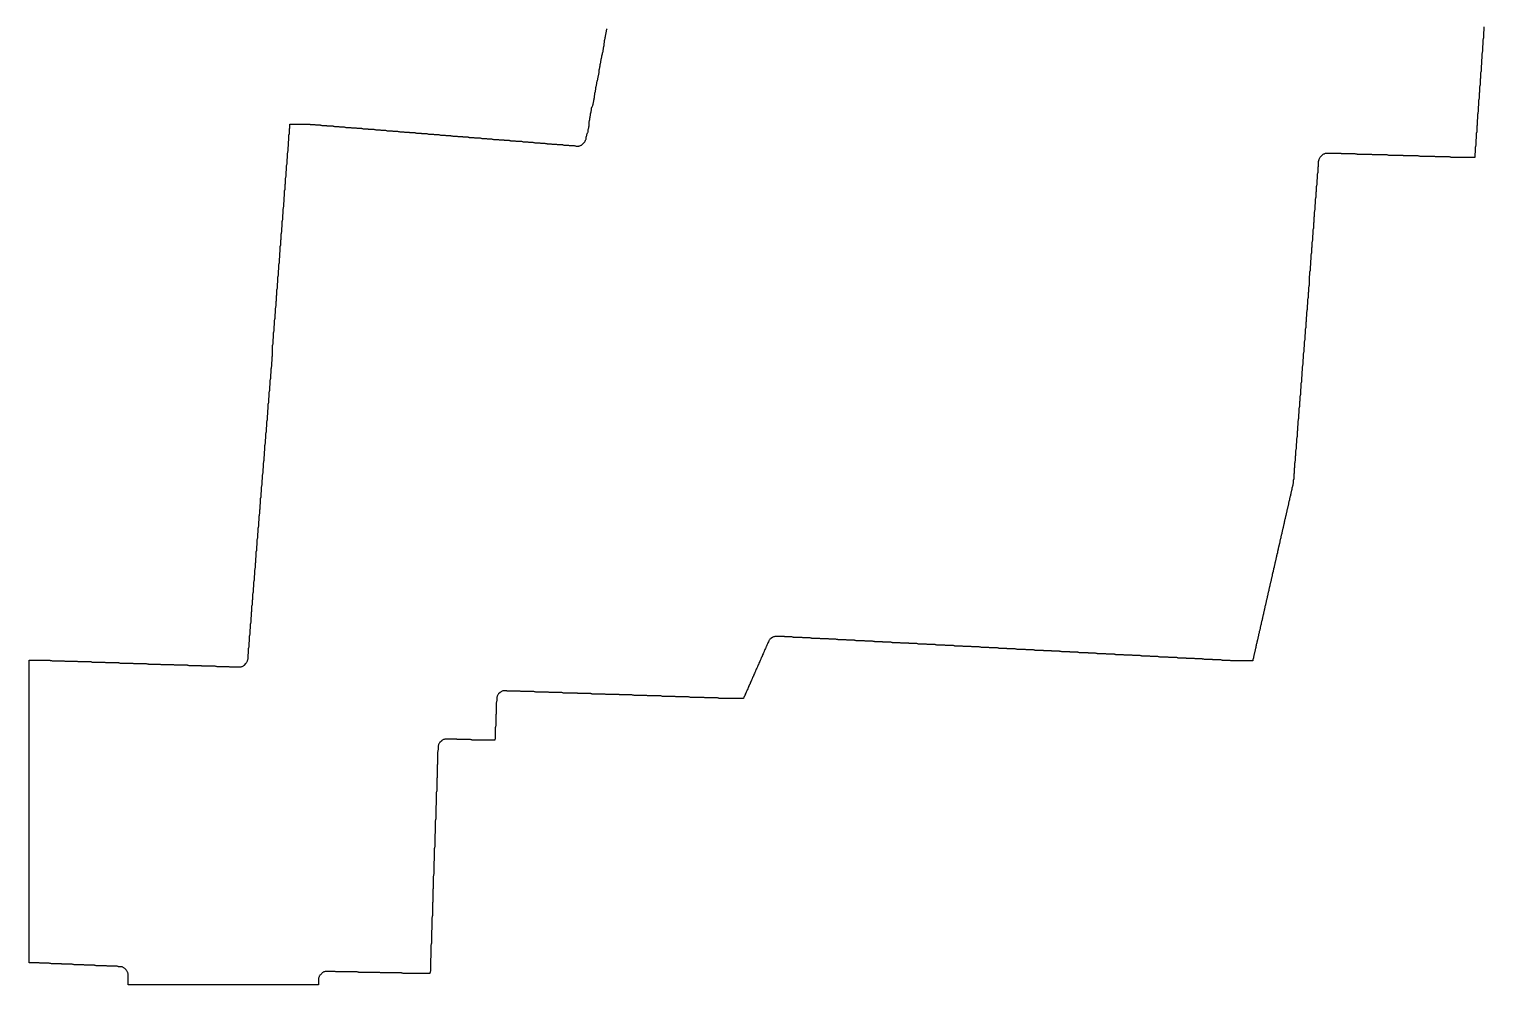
# Model space of a CAD drawing. Header units: metres. Extents: x 500 to 142728, y -1842 to 148383.
# Drawn here: x 500 to 114739, y -1842 to 73270 of the extents above; entities that cross this region are included whole.
import ezdxf

# ---------------------------------------------------------------- set-up
doc = ezdxf.new("R2010")
doc.units = ezdxf.units.M
doc.layers.add('alpha_boundary_shrunk', color=7, linetype='Continuous')

msp = doc.modelspace()

# ---------------------------------------------------------------- linework, layer by layer
at = {"layer": 'alpha_boundary_shrunk', "color": 1}
msp.add_lwpolyline([(114739, 73440), (114739, 73102), (114735, 73093), (114720, 73049), (114710, 73004), (114703, 72958), (114701, 72912), (114701, 72574), (114697, 72565), (114682, 72521), (114672, 72476), (114665, 72430), (114663, 72384), (114663, 72046), (114659, 72037), (114645, 71993), (114634, 71948), (114628, 71902), (114625, 71856), (114625, 71517), (114622, 71509), (114607, 71465), (114596, 71420), (114590, 71374), (114588, 71328), (114588, 70989), (114584, 70981), (114569, 70937), (114559, 70892), (114552, 70846), (114550, 70800), (114550, 70461), (114546, 70453), (114532, 70409), (114521, 70364), (114514, 70318), (114512, 70272), (114512, 69933), (114509, 69925), (114494, 69881), (114483, 69836), (114477, 69790), (114475, 69744), (114475, 69405), (114471, 69397), (114456, 69353), (114445, 69308), (114439, 69262), (114437, 69215), (114437, 68877), (114433, 68869), (114418, 68825), (114408, 68780), (114401, 68734), (114399, 68687), (114399, 68349), (114395, 68340), (114381, 68297), (114370, 68251), (114364, 68206), (114361, 68159), (114361, 67821), (114358, 67812), (114343, 67768), (114332, 67723), (114326, 67677), (114324, 67631), (114324, 67293), (114320, 67284), (114305, 67240), (114295, 67195), (114288, 67149), (114286, 67103), (114286, 66765), (114282, 66756), (114267, 66712), (114257, 66667), (114250, 66621), (114248, 66575), (114248, 66236), (114245, 66228), (114230, 66184), (114219, 66139), (114213, 66093), (114211, 66047), (114211, 65708), (114207, 65700), (114192, 65656), (114181, 65611), (114175, 65565), (114173, 65519), (114173, 65180), (114169, 65172), (114154, 65128), (114144, 65083), (114137, 65037), (114135, 64991), (114135, 64652), (114131, 64644), (114117, 64600), (114106, 64555), (114100, 64509), (114097, 64463), (114097, 64124), (114094, 64116), (114079, 64072), (114068, 64027), (114062, 63981), (114060, 63934), (114060, 63596), (114056, 63588), (114041, 63544), (114031, 63499), (114024, 63453), (114022, 63406), (114022, 63190), (112147, 63190), (112138, 63193), (112094, 63208), (112049, 63219), (112003, 63225), (111957, 63227), (110939, 63227), (110931, 63231), (110887, 63246), (110842, 63256), (110796, 63263), (110750, 63265), (109732, 63265), (109724, 63269), (109680, 63284), (109635, 63294), (109589, 63301), (109543, 63303), (108488, 63303), (108479, 63306), (108435, 63321), (108390, 63332), (108344, 63338), (108298, 63340), (107280, 63340), (107272, 63344), (107228, 63359), (107183, 63370), (107137, 63376), (107091, 63378), (106036, 63378), (106027, 63382), (105983, 63397), (105938, 63407), (105892, 63414), (105846, 63416), (104829, 63416), (104820, 63420), (104776, 63434), (104731, 63445), (104685, 63452), (104639, 63454), (103622, 63454), (103613, 63457), (103569, 63472), (103524, 63483), (103478, 63489), (103432, 63491), (102376, 63491), (102327, 63489), (102278, 63482), (102231, 63470), (102184, 63453), (102140, 63432), (102098, 63407), (102058, 63378), (102022, 63345), (101909, 63232), (101876, 63195), (101847, 63156), (101822, 63114), (101801, 63070), (101784, 63023), (101772, 62977), (101759, 62946), (101744, 62902), (101733, 62857), (101727, 62811), (101725, 62765), (101725, 62464), (101721, 62456), (101706, 62412), (101696, 62367), (101689, 62321), (101687, 62275), (101687, 61974), (101683, 61966), (101669, 61922), (101658, 61877), (101652, 61831), (101649, 61784), (101649, 61484), (101646, 61475), (101631, 61431), (101620, 61386), (101614, 61340), (101612, 61294), (101612, 61031), (101608, 61023), (101593, 60979), (101582, 60933), (101576, 60888), (101574, 60841), (101574, 60541), (101570, 60532), (101555, 60488), (101545, 60443), (101538, 60397), (101536, 60351), (101536, 60050), (101532, 60042), (101518, 59998), (101507, 59953), (101501, 59907), (101498, 59861), (101498, 59560), (101495, 59551), (101480, 59507), (101469, 59462), (101463, 59416), (101461, 59370), (101461, 59069), (101457, 59061), (101442, 59017), (101432, 58972), (101425, 58926), (101423, 58880), (101423, 58579), (101419, 58571), (101405, 58527), (101394, 58482), (101387, 58436), (101385, 58389), (101385, 58089), (101382, 58080), (101367, 58036), (101356, 57991), (101350, 57945), (101348, 57899), (101348, 57598), (101344, 57590), (101329, 57546), (101318, 57501), (101312, 57455), (101310, 57409), (101310, 57108), (101306, 57099), (101291, 57056), (101281, 57010), (101274, 56965), (101272, 56918), (101272, 56655), (101268, 56647), (101254, 56603), (101243, 56558), (101237, 56512), (101234, 56466), (101234, 56165), (101231, 56156), (101216, 56113), (101205, 56067), (101199, 56022), (101197, 55975), (101197, 55674), (101193, 55666), (101178, 55622), (101168, 55577), (101161, 55531), (101159, 55485), (101159, 55184), (101155, 55176), (101140, 55132), (101130, 55087), (101123, 55041), (101121, 54994), (101121, 54694), (101118, 54685), (101103, 54641), (101092, 54596), (101086, 54550), (101084, 54504), (101084, 54279), (101080, 54270), (101065, 54226), (101054, 54181), (101048, 54135), (101046, 54089), (101046, 53902), (101042, 53893), (101027, 53849), (101017, 53804), (101010, 53758), (101008, 53712), (101008, 53109), (101004, 53101), (100990, 53057), (100979, 53012), (100973, 52966), (100970, 52920), (100970, 52657), (100967, 52648), (100952, 52604), (100941, 52559), (100935, 52513), (100933, 52467), (100933, 52166), (100929, 52158), (100914, 52114), (100903, 52069), (100897, 52023), (100895, 51977), (100895, 51676), (100891, 51668), (100876, 51624), (100866, 51579), (100859, 51533), (100857, 51486), (100857, 51223), (100853, 51215), (100839, 51171), (100828, 51126), (100822, 51080), (100819, 51034), (100819, 50733), (100816, 50725), (100801, 50681), (100790, 50636), (100784, 50590), (100782, 50543), (100782, 50280), (100778, 50272), (100763, 50228), (100753, 50183), (100746, 50137), (100744, 50091), (100744, 49790), (100740, 49782), (100726, 49738), (100715, 49693), (100708, 49647), (100706, 49600), (100706, 49300), (100703, 49291), (100688, 49247), (100677, 49202), (100671, 49156), (100669, 49110), (100669, 48847), (100665, 48839), (100650, 48795), (100639, 48749), (100633, 48704), (100631, 48657), (100631, 48357), (100627, 48348), (100612, 48304), (100602, 48259), (100595, 48213), (100593, 48167), (100593, 47904), (100589, 47895), (100575, 47852), (100564, 47806), (100558, 47761), (100555, 47714), (100555, 47413), (100552, 47405), (100537, 47361), (100526, 47316), (100520, 47270), (100518, 47224), (100518, 46923), (100514, 46915), (100499, 46871), (100489, 46826), (100482, 46780), (100480, 46733), (100480, 46470), (100476, 46462), (100461, 46418), (100451, 46373), (100444, 46327), (100442, 46281), (100442, 45980), (100439, 45972), (100424, 45928), (100413, 45883), (100407, 45837), (100405, 45790), (100405, 45527), (100401, 45519), (100386, 45475), (100375, 45430), (100369, 45384), (100367, 45338), (100367, 45037), (100363, 45029), (100348, 44985), (100338, 44940), (100331, 44894), (100329, 44847), (100329, 44547), (100325, 44538), (100311, 44494), (100300, 44449), (100294, 44403), (100291, 44357), (100291, 44094), (100288, 44086), (100273, 44042), (100262, 43997), (100256, 43951), (100254, 43904), (100254, 43604), (100250, 43595), (100235, 43551), (100225, 43506), (100218, 43460), (100216, 43414), (100216, 43113), (100212, 43105), (100197, 43061), (100187, 43016), (100180, 42970), (100178, 42924), (100178, 42661), (100175, 42652), (100160, 42608), (100149, 42563), (100143, 42517), (100140, 42471), (100140, 42170), (100137, 42162), (100122, 42118), (100111, 42073), (100105, 42027), (100103, 41981), (100103, 41718), (100099, 41709), (100084, 41665), (100074, 41620), (100067, 41574), (100065, 41528), (100065, 41227), (100061, 41219), (100047, 41175), (100036, 41130), (100029, 41084), (100027, 41038), (100027, 40737), (100024, 40728), (100009, 40685), (99998, 40639), (99992, 40593), (99990, 40547), (99990, 40284), (99986, 40276), (99971, 40232), (99960, 40187), (99954, 40141), (99952, 40095), (99952, 39794), (99948, 39785), (99933, 39741), (99923, 39696), (99916, 39650), (99914, 39604), (99914, 39341), (99910, 39333), (99896, 39289), (99885, 39244), (99879, 39198), (99876, 39152), (99876, 38851), (99873, 38842), (99858, 38798), (99847, 38753), (99841, 38707), (99839, 38661), (99839, 38360), (99835, 38352), (99820, 38308), (99810, 38263), (99803, 38217), (99801, 38171), (99801, 37908), (99797, 37899), (99783, 37855), (99772, 37810), (99765, 37764), (99763, 37718), (99763, 37568), (99760, 37560), (99745, 37516), (99734, 37471), (99728, 37425), (99728, 37422), (99722, 37409), (99707, 37365), (99696, 37320), (99690, 37274), (99690, 37271), (99684, 37258), (99669, 37214), (99659, 37169), (99652, 37123), (99650, 37078), (99646, 37069), (99632, 37026), (99621, 36980), (99615, 36935), (99614, 36931), (99609, 36919), (99594, 36875), (99583, 36830), (99577, 36784), (99575, 36738), (99571, 36730), (99556, 36686), (99546, 36641), (99539, 36595), (99539, 36592), (99533, 36579), (99518, 36535), (99508, 36490), (99501, 36444), (99501, 36441), (99496, 36428), (99481, 36384), (99470, 36339), (99464, 36293), (99462, 36248), (99458, 36240), (99443, 36196), (99432, 36151), (99426, 36105), (99426, 36102), (99420, 36089), (99405, 36045), (99395, 36000), (99388, 35954), (99386, 35909), (99382, 35900), (99368, 35856), (99357, 35811), (99350, 35765), (99350, 35762), (99345, 35749), (99330, 35705), (99319, 35660), (99313, 35614), (99313, 35611), (99307, 35598), (99292, 35554), (99281, 35509), (99275, 35463), (99273, 35418), (99269, 35410), (99254, 35366), (99244, 35321), (99237, 35275), (99237, 35272), (99231, 35259), (99217, 35215), (99206, 35170), (99200, 35124), (99198, 35079), (99194, 35070), (99179, 35026), (99168, 34981), (99162, 34935), (99162, 34932), (99156, 34919), (99141, 34875), (99131, 34830), (99124, 34784), (99124, 34781), (99118, 34768), (99104, 34725), (99093, 34679), (99086, 34634), (99084, 34588), (99081, 34580), (99066, 34536), (99055, 34491), (99049, 34445), (99049, 34442), (99043, 34429), (99028, 34385), (99017, 34340), (99011, 34294), (99009, 34249), (99005, 34240), (98990, 34196), (98980, 34151), (98973, 34105), (98973, 34102), (98967, 34089), (98953, 34046), (98942, 34000), (98936, 33955), (98935, 33952), (98930, 33939), (98915, 33895), (98904, 33850), (98898, 33804), (98896, 33758), (98892, 33750), (98877, 33706), (98867, 33661), (98860, 33615), (98860, 33612), (98854, 33599), (98839, 33555), (98829, 33510), (98822, 33464), (98822, 33461), (98817, 33448), (98802, 33404), (98791, 33359), (98785, 33313), (98783, 33268), (98779, 33260), (98764, 33216), (98753, 33171), (98747, 33125), (98747, 33122), (98741, 33109), (98726, 33065), (98716, 33020), (98709, 32974), (98707, 32929), (98703, 32920), (98689, 32876), (98678, 32831), (98672, 32785), (98671, 32782), (98666, 32769), (98651, 32725), (98640, 32680), (98634, 32634), (98634, 32631), (98628, 32618), (98613, 32574), (98602, 32529), (98596, 32483), (98594, 32438), (98590, 32430), (98575, 32386), (98565, 32341), (98558, 32295), (98558, 32292), (98552, 32279), (98538, 32235), (98527, 32190), (98521, 32144), (98519, 32099), (98515, 32090), (98500, 32046), (98489, 32001), (98483, 31955), (98483, 31952), (98477, 31939), (98462, 31895), (98452, 31850), (98445, 31804), (98445, 31801), (98439, 31788), (98425, 31745), (98414, 31699), (98407, 31654), (98405, 31608), (98402, 31600), (98387, 31556), (98376, 31511), (98370, 31465), (98370, 31462), (98364, 31449), (98349, 31405), (98338, 31360), (98332, 31314), (98330, 31269), (98326, 31260), (98311, 31216), (98301, 31171), (98294, 31125), (98294, 31122), (98288, 31109), (98274, 31066), (98263, 31020), (98257, 30975), (98256, 30972), (98251, 30959), (98236, 30915), (98225, 30870), (98219, 30824), (98217, 30779), (98213, 30770), (98198, 30726), (98188, 30681), (98181, 30635), (98181, 30632), (98175, 30619), (98160, 30575), (98150, 30530), (98143, 30484), (98143, 30481), (98138, 30468), (98123, 30424), (98112, 30379), (98106, 30333), (98104, 30288), (98100, 30280), (98085, 30236), (98074, 30191), (98068, 30145), (98068, 30142), (98062, 30129), (98047, 30085), (98037, 30040), (98030, 29994), (98028, 29949), (98024, 29940), (98010, 29896), (97999, 29851), (97993, 29805), (97992, 29802), (97987, 29789), (97972, 29745), (97961, 29700), (97955, 29654), (97955, 29651), (97949, 29638), (97934, 29594), (97924, 29549), (97917, 29503), (97915, 29458), (97911, 29450), (97896, 29406), (97886, 29361), (97879, 29315), (97879, 29312), (97874, 29299), (97859, 29255), (97848, 29210), (97842, 29164), (97840, 29119), (97836, 29110), (97821, 29066), (97810, 29021), (97804, 28975), (97804, 28972), (97798, 28959), (97783, 28915), (97773, 28870), (97766, 28824), (97766, 28821), (97760, 28808), (97746, 28765), (97735, 28719), (97728, 28674), (97726, 28628), (97723, 28620), (97708, 28576), (97697, 28531), (97691, 28485), (97691, 28482), (97685, 28469), (97670, 28425), (97659, 28380), (97653, 28334), (97651, 28289), (97647, 28280), (97632, 28236), (97622, 28191), (97615, 28145), (97615, 28142), (97609, 28130), (97595, 28086), (97584, 28040), (97578, 27995), (97577, 27992), (97572, 27979), (97557, 27935), (97546, 27890), (97540, 27844), (97538, 27799), (97534, 27790), (97519, 27746), (97509, 27701), (97502, 27655), (97502, 27652), (97496, 27639), (97482, 27595), (97471, 27550), (97464, 27504), (97462, 27459), (97459, 27451), (97444, 27407), (97433, 27361), (97427, 27316), (97427, 27313), (97421, 27300), (97406, 27256), (97395, 27211), (97389, 27165), (97389, 27162), (97383, 27149), (97368, 27105), (97358, 27060), (97351, 27014), (97349, 26969), (97345, 26960), (97331, 26916), (97320, 26871), (97314, 26825), (97313, 26822), (97308, 26809), (97293, 26765), (97282, 26720), (97276, 26674), (97276, 26671), (97270, 26658), (97255, 26614), (97245, 26569), (97238, 26523), (97236, 26478), (97232, 26470), (97217, 26426), (97207, 26381), (97200, 26335), (97200, 26332), (97195, 26319), (97180, 26275), (97169, 26230), (97163, 26184), (97161, 26139), (97157, 26130), (97142, 26086), (97131, 26041), (97125, 25995), (97125, 25992), (97119, 25979), (97104, 25935), (97094, 25890), (97087, 25844), (97087, 25841), (97081, 25829), (97067, 25785), (97056, 25739), (97049, 25694), (97047, 25648), (97044, 25640), (97029, 25596), (97018, 25551), (97012, 25505), (97012, 25502), (97006, 25489), (96991, 25445), (96980, 25400), (96974, 25354), (96972, 25309), (96968, 25300), (96953, 25256), (96943, 25211), (96936, 25165), (96936, 25162), (96930, 25150), (96916, 25106), (96905, 25060), (96899, 25015), (96898, 25012), (96893, 24999), (96878, 24955), (96867, 24910), (96861, 24864), (96859, 24819), (96855, 24810), (96840, 24766), (96830, 24721), (96823, 24675), (96823, 24672), (96817, 24659), (96803, 24615), (96792, 24570), (96785, 24524), (96783, 24479), (96780, 24471), (96765, 24427), (96754, 24382), (96748, 24336), (96748, 24333), (96742, 24320), (96727, 24276), (96716, 24231), (96710, 24185), (96710, 24182), (96704, 24169), (96689, 24125), (96679, 24080), (96672, 24034), (96670, 23989), (96666, 23980), (96652, 23936), (96641, 23891), (96635, 23845), (96634, 23842), (96629, 23829), (96614, 23785), (96603, 23740), (96597, 23694), (96595, 23649), (96591, 23641), (96584, 23620), (94908, 23620), (94899, 23624), (94856, 23638), (94810, 23649), (94765, 23656), (94718, 23658), (94229, 23658), (94221, 23661), (94177, 23676), (94131, 23687), (94086, 23693), (94039, 23695), (93512, 23695), (93504, 23699), (93460, 23714), (93415, 23725), (93369, 23731), (93323, 23733), (92795, 23733), (92787, 23737), (92743, 23752), (92698, 23762), (92652, 23769), (92606, 23771), (92116, 23771), (92108, 23775), (92064, 23789), (92019, 23800), (91973, 23806), (91927, 23809), (91400, 23809), (91391, 23812), (91347, 23827), (91302, 23838), (91256, 23844), (91210, 23846), (90721, 23846), (90712, 23850), (90668, 23865), (90623, 23875), (90577, 23882), (90531, 23884), (90004, 23884), (89996, 23888), (89952, 23902), (89907, 23913), (89861, 23920), (89814, 23922), (89287, 23922), (89279, 23925), (89235, 23940), (89190, 23951), (89144, 23957), (89098, 23959), (88608, 23959), (88600, 23963), (88556, 23978), (88511, 23989), (88465, 23995), (88419, 23997), (87892, 23997), (87883, 24001), (87839, 24016), (87794, 24026), (87748, 24033), (87702, 24035), (87213, 24035), (87204, 24039), (87160, 24053), (87115, 24064), (87069, 24070), (87023, 24073), (86496, 24073), (86488, 24076), (86444, 24091), (86399, 24102), (86353, 24108), (86306, 24110), (85817, 24110), (85809, 24114), (85765, 24129), (85720, 24139), (85674, 24146), (85627, 24148), (85100, 24148), (85092, 24152), (85048, 24167), (85003, 24177), (84957, 24184), (84911, 24186), (84384, 24186), (84375, 24189), (84331, 24204), (84286, 24215), (84240, 24221), (84194, 24223), (83705, 24223), (83696, 24227), (83652, 24242), (83607, 24253), (83561, 24259), (83515, 24261), (82988, 24261), (82980, 24265), (82936, 24280), (82891, 24290), (82845, 24297), (82798, 24299), (82309, 24299), (82301, 24303), (82257, 24317), (82212, 24328), (82166, 24335), (82119, 24337), (81592, 24337), (81584, 24340), (81540, 24355), (81495, 24366), (81449, 24372), (81403, 24374), (80876, 24374), (80867, 24378), (80823, 24393), (80778, 24404), (80732, 24410), (80686, 24412), (80197, 24412), (80188, 24416), (80144, 24431), (80099, 24441), (80053, 24448), (80007, 24450), (79480, 24450), (79471, 24454), (79428, 24468), (79382, 24479), (79337, 24485), (79290, 24488), (78801, 24488), (78792, 24491), (78749, 24506), (78703, 24517), (78658, 24523), (78611, 24525), (78084, 24525), (78076, 24529), (78032, 24544), (77987, 24554), (77941, 24561), (77895, 24563), (77367, 24563), (77359, 24567), (77315, 24581), (77270, 24592), (77224, 24599), (77178, 24601), (76688, 24601), (76680, 24604), (76636, 24619), (76591, 24630), (76545, 24636), (76499, 24638), (75972, 24638), (75963, 24642), (75919, 24657), (75874, 24668), (75828, 24674), (75782, 24676), (75293, 24676), (75284, 24680), (75240, 24695), (75195, 24705), (75149, 24712), (75103, 24714), (74576, 24714), (74568, 24718), (74524, 24732), (74479, 24743), (74433, 24749), (74386, 24752), (73859, 24752), (73851, 24755), (73807, 24770), (73762, 24781), (73716, 24787), (73670, 24789), (73180, 24789), (73172, 24793), (73128, 24808), (73083, 24818), (73037, 24825), (72991, 24827), (72464, 24827), (72455, 24831), (72411, 24846), (72366, 24856), (72320, 24863), (72274, 24865), (71785, 24865), (71776, 24868), (71732, 24883), (71687, 24894), (71641, 24900), (71595, 24902), (71068, 24902), (71060, 24906), (71016, 24921), (70971, 24932), (70925, 24938), (70878, 24940), (70351, 24940), (70343, 24944), (70299, 24959), (70254, 24969), (70208, 24976), (70162, 24978), (69672, 24978), (69664, 24982), (69620, 24996), (69575, 25007), (69529, 25013), (69483, 25016), (68956, 25016), (68947, 25019), (68903, 25034), (68858, 25045), (68812, 25051), (68766, 25053), (68277, 25053), (68268, 25057), (68224, 25072), (68179, 25083), (68133, 25089), (68087, 25091), (67560, 25091), (67552, 25095), (67508, 25110), (67462, 25120), (67417, 25127), (67370, 25129), (66881, 25129), (66873, 25133), (66829, 25147), (66784, 25158), (66738, 25164), (66691, 25167), (66164, 25167), (66156, 25170), (66112, 25185), (66067, 25196), (66021, 25202), (65975, 25204), (65448, 25204), (65439, 25208), (65395, 25223), (65350, 25233), (65304, 25240), (65258, 25242), (64769, 25242), (64760, 25246), (64716, 25260), (64671, 25271), (64625, 25278), (64579, 25280), (64052, 25280), (64043, 25283), (64000, 25298), (63954, 25309), (63909, 25315), (63862, 25317), (63373, 25317), (63364, 25321), (63321, 25336), (63275, 25347), (63230, 25353), (63183, 25355), (62656, 25355), (62648, 25359), (62604, 25374), (62559, 25384), (62513, 25391), (62467, 25393), (61939, 25393), (61931, 25397), (61887, 25411), (61842, 25422), (61796, 25428), (61750, 25431), (61260, 25431), (61252, 25434), (61208, 25449), (61163, 25460), (61117, 25466), (61071, 25468), (60544, 25468), (60535, 25472), (60491, 25487), (60446, 25497), (60400, 25504), (60354, 25506), (59865, 25506), (59856, 25510), (59812, 25525), (59767, 25535), (59721, 25542), (59675, 25544), (59147, 25544), (59098, 25541), (59050, 25534), (59002, 25522), (58956, 25506), (58912, 25485), (58870, 25460), (58757, 25384), (58715, 25353), (58677, 25318), (58642, 25279), (58612, 25237), (58587, 25192), (58549, 25116), (58511, 25041), (58492, 24999), (58478, 24955), (58469, 24920), (58436, 24852), (58398, 24777), (58379, 24735), (58364, 24691), (58356, 24656), (58323, 24588), (58285, 24513), (58247, 24437), (58228, 24395), (58214, 24351), (58205, 24316), (58172, 24249), (58134, 24173), (58096, 24098), (58078, 24056), (58063, 24012), (58054, 23977), (58021, 23909), (57983, 23834), (57964, 23792), (57950, 23748), (57941, 23712), (57908, 23645), (57870, 23570), (57832, 23494), (57813, 23452), (57799, 23408), (57790, 23373), (57757, 23306), (57719, 23230), (57700, 23188), (57686, 23144), (57677, 23109), (57644, 23042), (57606, 22966), (57568, 22891), (57549, 22849), (57535, 22805), (57526, 22769), (57493, 22702), (57455, 22627), (57417, 22551), (57399, 22509), (57384, 22465), (57375, 22430), (57342, 22363), (57304, 22287), (57285, 22245), (57271, 22201), (57262, 22166), (57229, 22099), (57191, 22023), (57153, 21948), (57134, 21905), (57120, 21862), (57111, 21826), (57078, 21759), (57040, 21684), (57002, 21608), (56984, 21566), (56969, 21522), (56961, 21487), (56927, 21420), (56889, 21344), (56870, 21302), (56856, 21258), (56847, 21223), (56814, 21156), (56776, 21080), (56738, 21005), (56720, 20962), (56705, 20919), (56696, 20883), (56663, 20816), (56625, 20741), (56606, 20698), (56599, 20678), (54659, 20678), (54651, 20681), (54607, 20696), (54562, 20707), (54516, 20713), (54470, 20715), (53565, 20715), (53557, 20719), (53513, 20734), (53468, 20745), (53422, 20751), (53376, 20753), (52434, 20753), (52425, 20757), (52381, 20772), (52336, 20782), (52290, 20789), (52244, 20791), (51340, 20791), (51331, 20795), (51287, 20809), (51242, 20820), (51196, 20826), (51150, 20829), (50246, 20829), (50237, 20832), (50194, 20847), (50148, 20858), (50102, 20864), (50056, 20866), (49114, 20866), (49106, 20870), (49062, 20885), (49017, 20895), (48971, 20902), (48925, 20904), (48020, 20904), (48012, 20908), (47968, 20923), (47923, 20933), (47877, 20940), (47831, 20942), (46926, 20942), (46918, 20945), (46874, 20960), (46829, 20971), (46783, 20977), (46737, 20979), (45795, 20979), (45786, 20983), (45742, 20998), (45697, 21009), (45651, 21015), (45605, 21017), (44701, 21017), (44692, 21021), (44648, 21036), (44603, 21046), (44557, 21053), (44511, 21055), (43607, 21055), (43598, 21059), (43555, 21073), (43509, 21084), (43464, 21090), (43417, 21093), (42475, 21093), (42467, 21096), (42423, 21111), (42378, 21122), (42332, 21128), (42286, 21130), (41381, 21130), (41373, 21134), (41329, 21149), (41284, 21159), (41238, 21166), (41192, 21168), (40287, 21168), (40279, 21172), (40235, 21187), (40190, 21197), (40144, 21204), (40098, 21206), (39156, 21206), (39147, 21209), (39103, 21224), (39058, 21235), (39012, 21241), (38966, 21243), (38062, 21243), (38053, 21247), (38010, 21262), (37964, 21273), (37919, 21279), (37872, 21281), (37834, 21281), (37785, 21279), (37737, 21272), (37689, 21260), (37643, 21243), (37599, 21222), (37557, 21197), (37517, 21168), (37481, 21135), (37368, 21022), (37335, 20985), (37306, 20946), (37280, 20904), (37259, 20859), (37243, 20813), (37231, 20766), (37224, 20717), (37221, 20668), (37221, 20480), (37218, 20472), (37203, 20428), (37192, 20383), (37186, 20337), (37184, 20291), (37184, 19500), (37180, 19491), (37165, 19447), (37154, 19402), (37148, 19356), (37146, 19310), (37146, 18519), (37142, 18511), (37127, 18467), (37117, 18422), (37110, 18376), (37108, 18329), (37108, 17538), (37104, 17530), (37090, 17486), (37079, 17441), (37073, 17396), (35308, 17396), (35300, 17400), (35256, 17414), (35211, 17425), (35165, 17431), (35119, 17434), (34177, 17434), (34168, 17437), (34124, 17452), (34079, 17463), (34033, 17469), (33987, 17471), (33232, 17471), (33183, 17469), (33135, 17462), (33087, 17450), (33041, 17433), (32997, 17412), (32955, 17387), (32915, 17358), (32879, 17325), (32766, 17212), (32733, 17175), (32704, 17136), (32678, 17094), (32657, 17050), (32641, 17003), (32629, 16956), (32622, 16907), (32619, 16858), (32619, 16633), (32616, 16625), (32601, 16581), (32590, 16535), (32584, 16490), (32582, 16443), (32582, 15539), (32578, 15531), (32563, 15487), (32552, 15442), (32546, 15396), (32544, 15349), (32544, 14445), (32540, 14437), (32525, 14393), (32515, 14348), (32508, 14302), (32506, 14255), (32506, 13389), (32502, 13380), (32488, 13337), (32477, 13291), (32471, 13246), (32468, 13199), (32468, 12295), (32465, 12287), (32450, 12243), (32439, 12198), (32433, 12152), (32431, 12105), (32431, 11201), (32427, 11193), (32412, 11149), (32402, 11104), (32395, 11058), (32393, 11011), (32393, 10107), (32389, 10099), (32374, 10055), (32364, 10010), (32357, 9964), (32355, 9917), (32355, 9013), (32352, 9005), (32337, 8961), (32326, 8916), (32320, 8870), (32318, 8824), (32318, 7957), (32314, 7949), (32299, 7905), (32288, 7860), (32282, 7814), (32280, 7767), (32280, 6863), (32276, 6855), (32261, 6811), (32251, 6766), (32244, 6720), (32242, 6673), (32242, 5769), (32238, 5761), (32224, 5717), (32213, 5672), (32207, 5626), (32204, 5580), (32204, 4675), (32201, 4667), (32186, 4623), (32175, 4578), (32169, 4532), (32167, 4486), (32167, 3581), (32163, 3573), (32148, 3529), (32138, 3484), (32131, 3438), (32129, 3392), (32129, 2487), (32125, 2479), (32110, 2435), (32100, 2390), (32093, 2344), (32091, 2298), (32091, 1431), (32088, 1423), (32073, 1379), (32062, 1334), (32056, 1288), (32054, 1242), (32054, 337), (32050, 329), (32035, 285), (32024, 240), (32018, 194), (32016, 148), (32016, -757), (32012, -765), (31997, -809), (31987, -854), (31980, -900), (31979, -937), (29876, -937), (29868, -933), (29824, -918), (29779, -907), (29733, -901), (29687, -899), (28141, -899), (28133, -895), (28089, -880), (28044, -870), (27998, -863), (27952, -861), (26406, -861), (26398, -857), (26354, -843), (26309, -832), (26263, -826), (26216, -823), (24633, -823), (24625, -820), (24581, -805), (24536, -794), (24490, -788), (24443, -786), (23840, -786), (23791, -788), (23742, -795), (23695, -807), (23649, -824), (23604, -845), (23562, -870), (23523, -899), (23486, -932), (23373, -1045), (23340, -1082), (23311, -1121), (23286, -1163), (23265, -1208), (23248, -1254), (23236, -1301), (23229, -1350), (23227, -1399), (23227, -1842), (8271, -1842), (8271, -1022), (8268, -973), (8261, -924), (8249, -877), (8233, -830), (8212, -786), (8186, -744), (8157, -705), (8124, -668), (8011, -555), (7975, -522), (7935, -493), (7893, -468), (7849, -447), (7803, -430), (7755, -418), (7706, -411), (7657, -409), (7508, -409), (7499, -405), (7455, -390), (7410, -379), (7364, -373), (7318, -371), (6640, -371), (6632, -367), (6588, -352), (6543, -342), (6497, -335), (6450, -333), (5772, -333), (5764, -329), (5720, -315), (5675, -304), (5629, -298), (5583, -295), (4905, -295), (4896, -292), (4852, -277), (4807, -266), (4761, -260), (4715, -258), (4037, -258), (4029, -254), (3985, -239), (3940, -229), (3894, -222), (3848, -220), (3132, -220), (3123, -216), (3080, -201), (3034, -191), (2989, -184), (2942, -182), (2264, -182), (2256, -178), (2212, -164), (2167, -153), (2121, -147), (2075, -144), (1397, -144), (1388, -141), (1344, -126), (1299, -115), (1253, -109), (1207, -107), (529, -107), (529, -107), (521, -103), (500, -96), (500, 23676), (2111, 23676), (2120, 23672), (2164, 23658), (2209, 23647), (2255, 23641), (2301, 23638), (3205, 23638), (3214, 23635), (3258, 23620), (3303, 23609), (3349, 23603), (3395, 23601), (4261, 23601), (4270, 23597), (4314, 23582), (4359, 23572), (4405, 23565), (4451, 23563), (5355, 23563), (5364, 23559), (5408, 23544), (5453, 23534), (5499, 23527), (5545, 23525), (6449, 23525), (6458, 23522), (6502, 23507), (6547, 23496), (6593, 23490), (6639, 23488), (7506, 23488), (7514, 23484), (7558, 23469), (7603, 23458), (7649, 23452), (7695, 23450), (8599, 23450), (8608, 23446), (8652, 23431), (8697, 23421), (8743, 23414), (8789, 23412), (9693, 23412), (9702, 23408), (9746, 23394), (9791, 23383), (9837, 23377), (9883, 23374), (10750, 23374), (10758, 23371), (10802, 23356), (10847, 23345), (10893, 23339), (10939, 23337), (11843, 23337), (11852, 23333), (11896, 23318), (11941, 23308), (11987, 23301), (12033, 23299), (12937, 23299), (12946, 23295), (12990, 23280), (13035, 23270), (13081, 23263), (13127, 23261), (13994, 23261), (14002, 23257), (14046, 23243), (14091, 23232), (14137, 23226), (14183, 23223), (15088, 23223), (15096, 23220), (15140, 23205), (15185, 23194), (15231, 23188), (15277, 23186), (16181, 23186), (16190, 23182), (16234, 23167), (16279, 23157), (16325, 23150), (16371, 23148), (17050, 23148), (17099, 23150), (17148, 23158), (17195, 23170), (17241, 23186), (17286, 23207), (17328, 23232), (17367, 23262), (17404, 23294), (17517, 23408), (17550, 23444), (17579, 23483), (17604, 23526), (17625, 23570), (17642, 23616), (17653, 23662), (17667, 23693), (17682, 23737), (17692, 23782), (17699, 23828), (17701, 23874), (17701, 24137), (17705, 24146), (17719, 24190), (17730, 24235), (17736, 24281), (17739, 24327), (17739, 24628), (17742, 24636), (17757, 24680), (17768, 24725), (17774, 24771), (17776, 24817), (17776, 25080), (17780, 25089), (17795, 25133), (17806, 25178), (17812, 25224), (17814, 25270), (17814, 25571), (17818, 25579), (17833, 25623), (17843, 25668), (17850, 25714), (17852, 25760), (17852, 26061), (17856, 26070), (17870, 26114), (17881, 26159), (17887, 26205), (17890, 26251), (17890, 26514), (17893, 26522), (17908, 26566), (17919, 26611), (17925, 26657), (17927, 26703), (17927, 27004), (17931, 27013), (17946, 27057), (17956, 27102), (17963, 27148), (17965, 27194), (17965, 27457), (17969, 27465), (17983, 27509), (17994, 27554), (18001, 27600), (18003, 27647), (18003, 27947), (18006, 27956), (18021, 28000), (18032, 28045), (18038, 28091), (18040, 28137), (18040, 28400), (18044, 28408), (18059, 28452), (18070, 28497), (18076, 28543), (18078, 28590), (18078, 28890), (18082, 28899), (18097, 28943), (18107, 28988), (18114, 29034), (18116, 29080), (18116, 29343), (18120, 29351), (18134, 29395), (18145, 29440), (18151, 29486), (18154, 29533), (18154, 29833), (18157, 29842), (18172, 29886), (18183, 29931), (18189, 29977), (18191, 30023), (18191, 30286), (18195, 30294), (18210, 30338), (18220, 30383), (18227, 30429), (18229, 30476), (18229, 30776), (18233, 30785), (18248, 30829), (18258, 30874), (18265, 30920), (18267, 30966), (18267, 31267), (18270, 31275), (18285, 31319), (18296, 31364), (18302, 31410), (18304, 31456), (18304, 31719), (18308, 31728), (18323, 31772), (18334, 31817), (18340, 31863), (18342, 31909), (18342, 32210), (18346, 32218), (18361, 32262), (18371, 32307), (18378, 32353), (18380, 32399), (18380, 32662), (18384, 32671), (18398, 32715), (18409, 32760), (18415, 32806), (18418, 32852), (18418, 33153), (18421, 33161), (18436, 33205), (18447, 33250), (18453, 33296), (18455, 33342), (18455, 33605), (18459, 33614), (18474, 33658), (18484, 33703), (18491, 33749), (18493, 33795), (18493, 34058), (18497, 34066), (18512, 34110), (18522, 34156), (18529, 34201), (18531, 34248), (18531, 34548), (18535, 34557), (18549, 34601), (18560, 34646), (18566, 34692), (18569, 34738), (18569, 35001), (18572, 35010), (18587, 35053), (18598, 35099), (18604, 35144), (18606, 35191), (18606, 35454), (18610, 35462), (18625, 35506), (18635, 35551), (18642, 35597), (18644, 35643), (18644, 35906), (18648, 35915), (18662, 35959), (18673, 36004), (18680, 36050), (18682, 36096), (18682, 36397), (18685, 36405), (18700, 36449), (18711, 36494), (18717, 36540), (18719, 36586), (18719, 36849), (18723, 36858), (18738, 36902), (18749, 36947), (18755, 36993), (18757, 37039), (18757, 37302), (18761, 37311), (18776, 37354), (18786, 37400), (18793, 37445), (18795, 37492), (18795, 37793), (18799, 37801), (18813, 37845), (18824, 37890), (18830, 37936), (18833, 37982), (18833, 38245), (18836, 38254), (18851, 38297), (18862, 38343), (18868, 38389), (18870, 38435), (18870, 38698), (18874, 38706), (18889, 38750), (18899, 38795), (18906, 38841), (18908, 38887), (18908, 39188), (18912, 39197), (18927, 39241), (18937, 39286), (18944, 39332), (18946, 39378), (18946, 39641), (18949, 39649), (18964, 39693), (18975, 39738), (18981, 39784), (18983, 39830), (18983, 40094), (18987, 40102), (19002, 40146), (19013, 40191), (19019, 40237), (19021, 40283), (19021, 40584), (19025, 40592), (19040, 40636), (19050, 40681), (19057, 40727), (19059, 40774), (19059, 41037), (19063, 41045), (19077, 41089), (19088, 41134), (19094, 41180), (19097, 41226), (19097, 41489), (19100, 41498), (19115, 41542), (19126, 41587), (19132, 41633), (19134, 41679), (19134, 41942), (19138, 41950), (19153, 41994), (19163, 42039), (19170, 42085), (19172, 42131), (19172, 42432), (19176, 42441), (19191, 42485), (19201, 42530), (19208, 42576), (19210, 42622), (19210, 42885), (19213, 42893), (19228, 42937), (19239, 42982), (19245, 43028), (19247, 43075), (19247, 43338), (19251, 43346), (19266, 43390), (19277, 43435), (19283, 43481), (19285, 43527), (19285, 43828), (19289, 43836), (19304, 43880), (19314, 43925), (19321, 43971), (19323, 44018), (19323, 44281), (19327, 44289), (19341, 44333), (19352, 44378), (19359, 44424), (19361, 44470), (19361, 44733), (19364, 44742), (19379, 44786), (19390, 44831), (19396, 44877), (19398, 44923), (19398, 45224), (19402, 45232), (19417, 45276), (19428, 45321), (19434, 45367), (19436, 45413), (19436, 45676), (19440, 45685), (19455, 45729), (19465, 45774), (19472, 45820), (19474, 45866), (19474, 46129), (19478, 46137), (19492, 46181), (19503, 46226), (19509, 46272), (19512, 46319), (19512, 46582), (19515, 46590), (19530, 46634), (19541, 46679), (19547, 46725), (19549, 46771), (19549, 47072), (19553, 47080), (19568, 47124), (19578, 47169), (19585, 47215), (19587, 47262), (19587, 47525), (19591, 47533), (19605, 47577), (19616, 47622), (19623, 47668), (19625, 47714), (19625, 48430), (19628, 48438), (19643, 48482), (19654, 48527), (19660, 48573), (19662, 48620), (19662, 48920), (19666, 48929), (19681, 48973), (19692, 49018), (19698, 49064), (19700, 49110), (19700, 49411), (19704, 49419), (19719, 49463), (19729, 49508), (19736, 49554), (19738, 49600), (19738, 49901), (19742, 49909), (19756, 49953), (19767, 49998), (19773, 50044), (19776, 50091), (19776, 50391), (19779, 50400), (19794, 50444), (19805, 50489), (19811, 50535), (19813, 50581), (19813, 50844), (19817, 50852), (19832, 50896), (19842, 50942), (19849, 50987), (19851, 51034), (19851, 51334), (19855, 51343), (19870, 51387), (19880, 51432), (19887, 51478), (19889, 51524), (19889, 51825), (19892, 51833), (19907, 51877), (19918, 51922), (19924, 51968), (19926, 52014), (19926, 52315), (19930, 52324), (19945, 52368), (19956, 52413), (19962, 52459), (19964, 52505), (19964, 52806), (19968, 52814), (19983, 52858), (19993, 52903), (20000, 52949), (20002, 52995), (20002, 53296), (20006, 53304), (20020, 53348), (20031, 53393), (20037, 53439), (20040, 53486), (20040, 53786), (20043, 53795), (20058, 53839), (20069, 53884), (20075, 53930), (20077, 53976), (20077, 54277), (20081, 54285), (20096, 54329), (20107, 54374), (20113, 54420), (20115, 54466), (20115, 54767), (20119, 54776), (20134, 54819), (20144, 54865), (20151, 54910), (20153, 54957), (20153, 55220), (20157, 55228), (20171, 55272), (20182, 55317), (20188, 55363), (20191, 55409), (20191, 55710), (20194, 55719), (20209, 55762), (20220, 55808), (20226, 55853), (20228, 55900), (20228, 56201), (20232, 56209), (20247, 56253), (20257, 56298), (20264, 56344), (20266, 56390), (20266, 56691), (20270, 56699), (20284, 56743), (20295, 56788), (20302, 56834), (20304, 56881), (20304, 57181), (20307, 57190), (20322, 57234), (20333, 57279), (20339, 57325), (20341, 57371), (20341, 57672), (20345, 57680), (20360, 57724), (20371, 57769), (20377, 57815), (20379, 57861), (20379, 58162), (20383, 58170), (20398, 58214), (20408, 58259), (20415, 58305), (20417, 58352), (20417, 58652), (20421, 58661), (20435, 58705), (20446, 58750), (20452, 58796), (20455, 58842), (20455, 59143), (20458, 59151), (20473, 59195), (20484, 59240), (20490, 59286), (20492, 59332), (20492, 59595), (20496, 59604), (20511, 59648), (20521, 59693), (20528, 59739), (20530, 59785), (20530, 60086), (20534, 60094), (20549, 60138), (20559, 60183), (20566, 60229), (20568, 60275), (20568, 60576), (20571, 60585), (20586, 60629), (20597, 60674), (20603, 60720), (20605, 60766), (20605, 61067), (20609, 61075), (20624, 61119), (20635, 61164), (20641, 61210), (20643, 61256), (20643, 61557), (20647, 61565), (20662, 61609), (20672, 61654), (20679, 61700), (20681, 61747), (20681, 62047), (20685, 62056), (20699, 62100), (20710, 62145), (20716, 62191), (20719, 62237), (20719, 62538), (20722, 62546), (20737, 62590), (20748, 62635), (20754, 62681), (20756, 62727), (20756, 63028), (20760, 63036), (20775, 63080), (20785, 63126), (20792, 63171), (20794, 63218), (20794, 63518), (20798, 63527), (20813, 63571), (20823, 63616), (20830, 63662), (20832, 63708), (20832, 63971), (20836, 63980), (20850, 64023), (20861, 64069), (20867, 64114), (20870, 64161), (20870, 64461), (20873, 64470), (20888, 64514), (20899, 64559), (20905, 64605), (20907, 64651), (20907, 64952), (20911, 64960), (20926, 65004), (20936, 65049), (20943, 65095), (20945, 65142), (20945, 65442), (20949, 65451), (20963, 65495), (20974, 65540), (20981, 65586), (20983, 65632), (20983, 65811), (22481, 65811), (22489, 65807), (22533, 65792), (22578, 65782), (22624, 65775), (22671, 65773), (22934, 65773), (22942, 65769), (22986, 65755), (23031, 65744), (23077, 65738), (23123, 65735), (23386, 65735), (23395, 65732), (23439, 65717), (23484, 65706), (23530, 65700), (23576, 65698), (23839, 65698), (23847, 65694), (23891, 65679), (23936, 65669), (23982, 65662), (24028, 65660), (24329, 65660), (24338, 65656), (24382, 65641), (24427, 65631), (24473, 65624), (24519, 65622), (24782, 65622), (24790, 65619), (24834, 65604), (24879, 65593), (24925, 65587), (24972, 65585), (25235, 65585), (25243, 65581), (25287, 65566), (25332, 65555), (25378, 65549), (25424, 65547), (25725, 65547), (25733, 65543), (25777, 65528), (25822, 65518), (25868, 65511), (25915, 65509), (26178, 65509), (26186, 65505), (26230, 65491), (26275, 65480), (26321, 65474), (26367, 65471), (26630, 65471), (26639, 65468), (26683, 65453), (26728, 65442), (26774, 65436), (26820, 65434), (27083, 65434), (27091, 65430), (27135, 65415), (27180, 65405), (27226, 65398), (27273, 65396), (27573, 65396), (27582, 65392), (27626, 65377), (27671, 65367), (27717, 65360), (27763, 65358), (28026, 65358), (28034, 65354), (28078, 65340), (28123, 65329), (28169, 65323), (28216, 65320), (28479, 65320), (28487, 65317), (28531, 65302), (28576, 65291), (28622, 65285), (28668, 65283), (28969, 65283), (28977, 65279), (29021, 65264), (29066, 65254), (29112, 65247), (29159, 65245), (29422, 65245), (29430, 65241), (29474, 65227), (29519, 65216), (29565, 65209), (29611, 65207), (29874, 65207), (29883, 65204), (29927, 65189), (29972, 65178), (30018, 65172), (30064, 65170), (30327, 65170), (30335, 65166), (30379, 65151), (30424, 65140), (30470, 65134), (30517, 65132), (30817, 65132), (30826, 65128), (30870, 65113), (30915, 65103), (30961, 65096), (31007, 65094), (31270, 65094), (31278, 65090), (31322, 65076), (31367, 65065), (31413, 65059), (31460, 65056), (31723, 65056), (31731, 65053), (31775, 65038), (31820, 65027), (31866, 65021), (31912, 65019), (32213, 65019), (32221, 65015), (32265, 65000), (32310, 64990), (32356, 64983), (32403, 64981), (32666, 64981), (32674, 64977), (32718, 64962), (32763, 64952), (32809, 64945), (32855, 64943), (33118, 64943), (33127, 64940), (33171, 64925), (33216, 64914), (33262, 64908), (33308, 64906), (33571, 64906), (33579, 64902), (33623, 64887), (33668, 64876), (33714, 64870), (33761, 64868), (34061, 64868), (34070, 64864), (34114, 64849), (34159, 64839), (34205, 64832), (34251, 64830), (34514, 64830), (34522, 64826), (34566, 64812), (34611, 64801), (34657, 64795), (34704, 64792), (34967, 64792), (34975, 64789), (35019, 64774), (35064, 64763), (35110, 64757), (35156, 64755), (35419, 64755), (35428, 64751), (35472, 64736), (35517, 64726), (35563, 64719), (35609, 64717), (35910, 64717), (35918, 64713), (35962, 64698), (36007, 64688), (36053, 64681), (36099, 64679), (36362, 64679), (36371, 64676), (36415, 64661), (36460, 64650), (36506, 64644), (36552, 64642), (36815, 64642), (36823, 64638), (36867, 64623), (36912, 64612), (36958, 64606), (37005, 64604), (37305, 64604), (37314, 64600), (37358, 64585), (37403, 64575), (37449, 64568), (37495, 64566), (37758, 64566), (37766, 64562), (37810, 64548), (37855, 64537), (37901, 64530), (37948, 64528), (38211, 64528), (38219, 64525), (38263, 64510), (38308, 64499), (38354, 64493), (38400, 64491), (38663, 64491), (38672, 64487), (38716, 64472), (38761, 64461), (38807, 64455), (38853, 64453), (39154, 64453), (39162, 64449), (39206, 64434), (39251, 64424), (39297, 64417), (39343, 64415), (39606, 64415), (39615, 64411), (39659, 64397), (39704, 64386), (39750, 64380), (39796, 64377), (40059, 64377), (40067, 64374), (40111, 64359), (40156, 64348), (40202, 64342), (40249, 64340), (40549, 64340), (40558, 64336), (40602, 64321), (40647, 64311), (40693, 64304), (40739, 64302), (41002, 64302), (41010, 64298), (41054, 64284), (41099, 64273), (41145, 64266), (41192, 64264), (41455, 64264), (41463, 64261), (41507, 64246), (41552, 64235), (41598, 64229), (41644, 64227), (41907, 64227), (41916, 64223), (41960, 64208), (42005, 64197), (42051, 64191), (42097, 64189), (42398, 64189), (42406, 64185), (42450, 64170), (42495, 64160), (42541, 64153), (42587, 64151), (42850, 64151), (42859, 64147), (42903, 64133), (42948, 64122), (42994, 64116), (43040, 64113), (43303, 64113), (43311, 64110), (43355, 64095), (43400, 64084), (43446, 64078), (43493, 64076), (43606, 64076), (43655, 64078), (43703, 64085), (43751, 64097), (43797, 64114), (43842, 64135), (43884, 64160), (43923, 64189), (43959, 64222), (44073, 64335), (44108, 64375), (44140, 64419), (44166, 64465), (44204, 64541), (44223, 64583), (44238, 64627), (44248, 64672), (44255, 64718), (44257, 64764), (44257, 64801), (44260, 64809), (44275, 64853), (44286, 64898), (44292, 64944), (44294, 64989), (44298, 64997), (44317, 65031), (44355, 65107), (44374, 65149), (44388, 65193), (44399, 65238), (44405, 65284), (44408, 65330), (44408, 65367), (44411, 65375), (44426, 65419), (44437, 65464), (44443, 65510), (44445, 65555), (44449, 65564), (44464, 65608), (44474, 65653), (44481, 65699), (44483, 65745), (44483, 66008), (44487, 66016), (44502, 66060), (44512, 66105), (44519, 66151), (44521, 66198), (44521, 66234), (44525, 66243), (44539, 66287), (44550, 66332), (44556, 66378), (44558, 66423), (44562, 66431), (44577, 66475), (44588, 66520), (44594, 66566), (44596, 66613), (44596, 66649), (44600, 66658), (44615, 66702), (44625, 66747), (44632, 66793), (44634, 66838), (44638, 66846), (44652, 66890), (44663, 66935), (44670, 66981), (44672, 67028), (44672, 67064), (44675, 67073), (44687, 67106), (44701, 67127), (44726, 67169), (44747, 67214), (44763, 67260), (44775, 67307), (44782, 67356), (44783, 67361), (44789, 67374), (44803, 67418), (44814, 67463), (44820, 67509), (44823, 67555), (44826, 67563), (44841, 67607), (44852, 67652), (44858, 67698), (44860, 67744), (44860, 67781), (44864, 67789), (44879, 67833), (44889, 67878), (44896, 67924), (44898, 67971), (44898, 68045), (44902, 68053), (44916, 68097), (44927, 68142), (44934, 68188), (44936, 68235), (44936, 68271), (44939, 68280), (44954, 68324), (44965, 68369), (44971, 68415), (44973, 68460), (44977, 68468), (44992, 68512), (45003, 68557), (45009, 68603), (45011, 68650), (45011, 68686), (45015, 68695), (45030, 68739), (45040, 68784), (45047, 68830), (45049, 68875), (45053, 68883), (45067, 68927), (45078, 68972), (45084, 69018), (45087, 69065), (45087, 69101), (45090, 69110), (45105, 69154), (45114, 69191), (45128, 69223), (45143, 69267), (45153, 69312), (45160, 69358), (45162, 69403), (45166, 69411), (45181, 69455), (45191, 69500), (45198, 69546), (45200, 69591), (45203, 69600), (45218, 69644), (45229, 69689), (45235, 69735), (45237, 69780), (45241, 69789), (45256, 69833), (45267, 69878), (45273, 69924), (45275, 69970), (45275, 70082), (45279, 70090), (45294, 70134), (45304, 70179), (45311, 70225), (45313, 70272), (45313, 70308), (45317, 70317), (45331, 70361), (45342, 70406), (45349, 70452), (45351, 70497), (45354, 70505), (45369, 70549), (45380, 70594), (45386, 70640), (45388, 70687), (45388, 70723), (45392, 70732), (45407, 70776), (45418, 70821), (45424, 70867), (45426, 70912), (45430, 70920), (45445, 70964), (45455, 71009), (45462, 71055), (45464, 71101), (45464, 71138), (45468, 71147), (45482, 71190), (45491, 71228), (45505, 71260), (45520, 71304), (45531, 71349), (45537, 71395), (45537, 71398), (45543, 71411), (45558, 71455), (45568, 71500), (45575, 71546), (45577, 71592), (45577, 71629), (45581, 71637), (45595, 71681), (45606, 71726), (45613, 71772), (45615, 71817), (45618, 71826), (45633, 71869), (45644, 71915), (45650, 71960), (45652, 72007), (45652, 72157), (45656, 72165), (45671, 72209), (45682, 72254), (45688, 72300), (45690, 72346), (45690, 72383), (45694, 72391), (45709, 72435), (45719, 72480), (45726, 72526), (45728, 72571), (45732, 72580), (45746, 72624), (45757, 72669), (45763, 72715), (45766, 72760), (45769, 72769), (45784, 72813), (45795, 72858), (45801, 72904), (45803, 72950), (45803, 72987), (45807, 72995), (45822, 73039), (45832, 73084), (45839, 73130), (45841, 73175), (45845, 73184), (45860, 73227), (45868, 73265), (45882, 73297)], dxfattribs=at)

doc.saveas('drawing.dxf')
